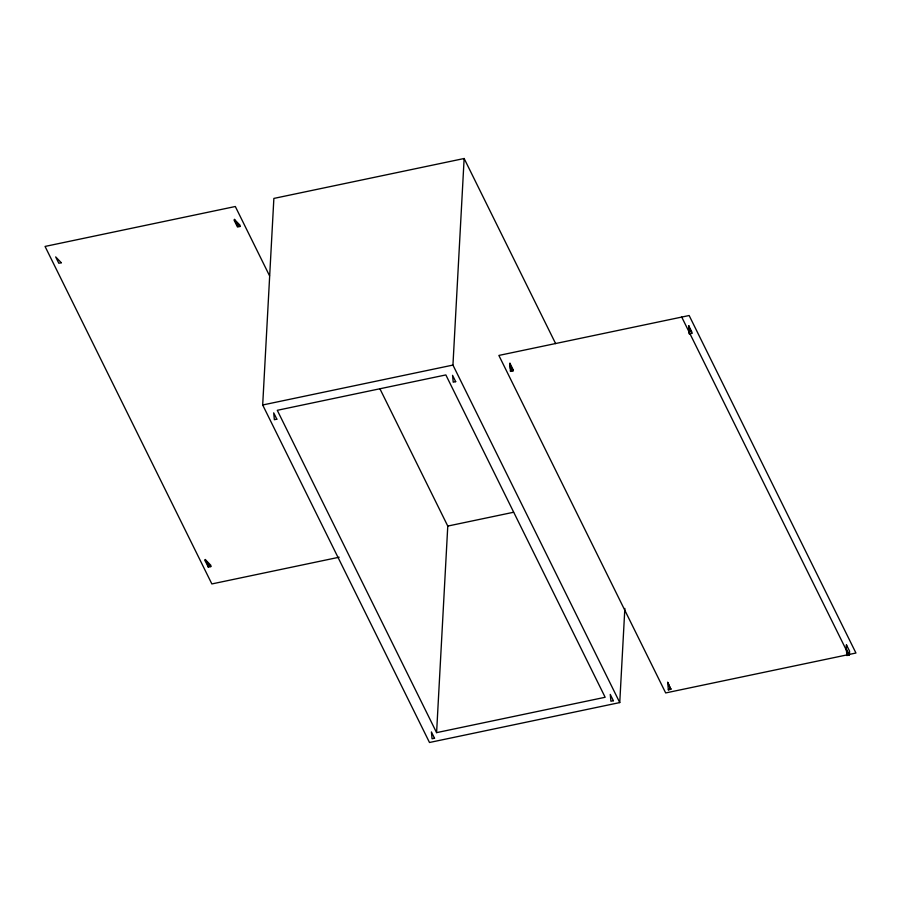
<?xml version="1.0" encoding="UTF-8"?>
<svg xmlns="http://www.w3.org/2000/svg" width="901" height="901" viewBox="0 0 901 901"><rect width="100%" height="100%" fill="white"/><g stroke="black" fill="none" stroke-linecap="round" stroke-linejoin="round"><path stroke-width="1.35" d="M205.18 560.794L205.248 559.532L210.857 565.344L210.778 566.605L208.311 567.123L205.18 560.794L210.778 566.605M208.311 567.123L208.379 565.862M234.35 220.677L234.418 219.416L240.026 225.227L239.959 226.489L237.481 227.007L234.35 220.677L239.959 226.489M624.855 608.423L619.753 702.577L429.495 742.492L262.687 404.988L273.87 198.423L464.139 158.508L555.635 343.63M619.753 702.577L452.944 365.074L464.139 158.508M436.591 732.637L277.283 410.304L445.849 374.929L605.157 697.273L436.591 732.637L447.774 526.071L379.94 388.827M509.876 364.545L509.943 363.283L513.074 369.624L513.007 370.885L510.529 371.403L509.876 364.545L513.007 370.885M510.529 371.403L510.597 370.142L513.074 369.624M667.72 682.339L670.817 689.31L668.339 689.828L667.72 682.339L670.817 689.31M668.339 689.828L670.851 688.679M688.691 327.029L688.758 325.768L691.889 332.109L691.822 333.37L689.344 333.888L688.691 327.029L691.822 333.37M689.344 333.888L688.758 325.768M846.253 648.63L846.456 644.846L849.587 651.175L849.384 654.971L846.906 655.489L846.253 648.63L849.384 654.971M846.906 655.489L847.109 651.693L681.73 317.073M262.687 404.988L452.944 365.074M447.774 526.071L513.559 512.264M339.159 557.223L211.859 583.938L45.05 246.435L235.319 206.509L269.545 275.774M848.539 654.577L665.681 692.937L498.872 355.433L689.141 315.519L855.95 653.022L849.767 654.317M234.418 219.416L237.549 225.746M205.248 559.532L207.861 564.803M846.456 644.846L846.715 647.582M509.943 363.283L510.462 368.768M61.291 262.732L58.813 263.25L55.682 256.909L61.291 262.732M276.832 419.179L274.354 419.708L273.701 412.849L276.832 419.179M455.692 381.664L453.226 382.182L452.561 375.323L455.692 381.664M434.53 738.257L432.063 738.775L431.399 731.927L434.53 738.257M613.39 700.73L610.923 701.248L610.259 694.401L613.39 700.73"/></g></svg>
